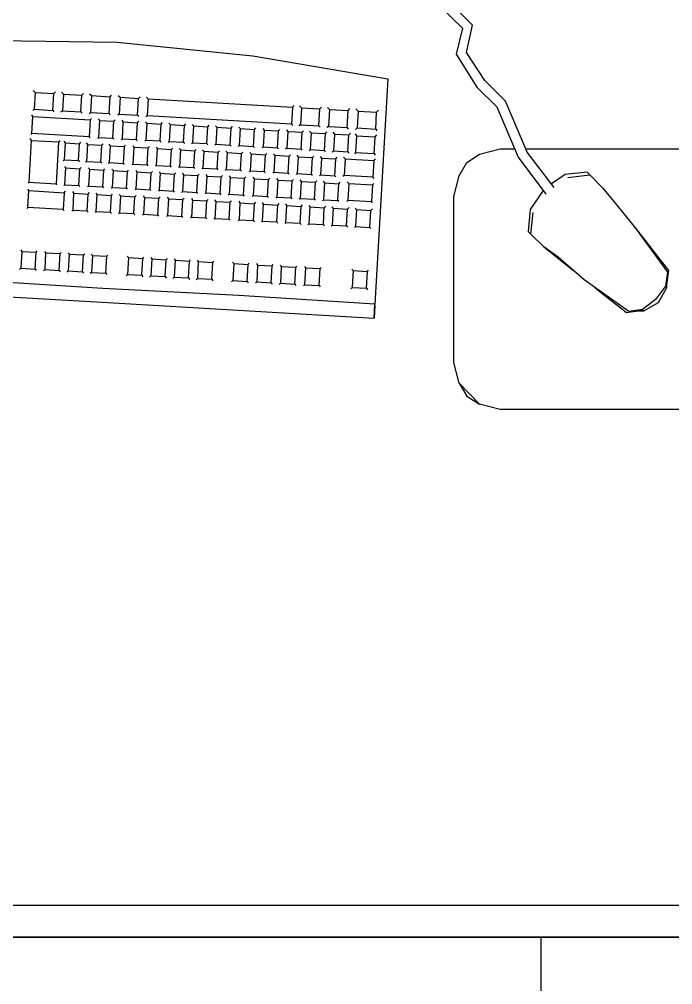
# Model space of a CAD drawing. Header units: millimetres. Extents: x -10163 to 1081624, y -5450 to 417560.
# Drawn here: x 318762 to 319169, y 56147 to 56749 of the extents above; entities that cross this region are included whole.
import ezdxf

# ---------------------------------------------------------------- set-up
doc = ezdxf.new("R2010")
doc.units = ezdxf.units.MM
for name, color, linetype in [('заливка стен', 41, 'Continuous'), ('Мебель', 130, 'Continuous'), ('Стены', 40, 'Continuous')]:
    doc.layers.add(name, color=color, linetype=linetype)
doc.layers.add('Окна', color=130, linetype='Continuous', lineweight=5, transparency=0.5)

# ---------------------------------------------------------------- blocks, each defined once
blk = doc.blocks.new('ms_34')
for p, q in [((1625.59047, 0), (-0.072024, 0)), ((1625.518368, -0.036336), (0, -0.036336)), ((24.951912, -19.634346), (1600.566246, -19.634346)), ((302.078964, -329.07486), (435.579228, -329.07486)), ((435.579228, -329.07486), (448.366998, -332.330418)), ((448.366998, -332.330418), (461.036754, -345.553212)), ((456.254628, -337.340646), (448.366998, -332.330418)), ((461.036754, -345.553212), (456.254628, -337.340646)), ((461.036754, -345.553212), (464.506674, -358.415226)), ((464.506674, -358.415226), (464.506674, -461.908722)), ((346.03422, -390.60831), (336.776664, -395.78562)), ((349.063824, -390.676122), (346.03422, -390.60831)), ((349.011324, -390.684414), (346.086072, -390.659814)), ((346.17162, -390.744786), (348.968268, -390.69672)), ((346.29879, -390.870666), (348.929286, -390.69672)), ((356.749536, -389.519124), (346.49298, -391.0635)), ((346.85712, -391.425138), (355.371738, -390.084462)), ((355.371738, -390.084462), (383.130168, -409.884456)), ((376.326012, -405.031014), (356.749536, -389.519124)), ((514.209366, -386.117082), (513.714552, -394.650078)), ((513.755322, -393.947412), (514.209366, -386.117082)), ((683.880756, -395.937252), (514.209366, -386.117082)), ((336.776664, -395.78562), (331.669092, -405.080226)), ((338.738682, -397.731972), (346.85712, -391.425138)), ((505.556562, -535.352328), (513.714552, -394.650078)), ((513.714552, -394.650078), (598.521426, -400.058274)), ((824.940204, -404.122926), (683.880756, -395.937252)), ((332.49171, -405.897048), (338.738682, -397.731972)), ((598.521426, -400.058274), (683.381508, -404.548362)), ((330.660654, -415.801908), (331.933308, -405.34287)), ((331.217052, -414.743046), (332.49171, -405.897048)), ((331.669092, -405.080226), (331.711866, -407.167344)), ((331.711866, -407.167344), (331.720662, -405.132012)), ((331.717728, -407.113554), (331.80621, -405.216984)), ((518.95344, -404.657364), (518.31708, -403.750134)), ((518.95344, -404.657364), (518.343186, -415.182498)), ((527.919744, -405.176928), (518.95344, -404.657364)), ((527.30949, -415.702344), (527.919744, -405.176928)), ((527.919744, -405.176928), (528.706956, -404.397012)), ((548.531556, -406.37169), (547.89462, -405.464172)), ((548.531556, -406.37169), (547.921302, -416.896824)), ((557.497572, -406.891536), (548.531556, -406.37169)), ((556.887318, -417.41667), (557.497572, -406.891536)), ((557.497572, -406.891536), (558.285354, -406.11048)), ((563.70063, -407.25117), (563.063694, -406.343082)), ((563.70063, -407.25117), (563.09037, -417.775728)), ((572.666646, -407.770446), (563.70063, -407.25117)), ((572.056392, -418.295574), (572.666646, -407.770446)), ((572.666646, -407.770446), (573.454428, -406.98996)), ((578.45478, -408.106044), (577.818204, -407.197956)), ((578.45478, -408.106044), (577.844526, -418.631172)), ((587.421084, -408.62589), (578.45478, -408.106044)), ((586.81083, -419.155026), (587.421084, -408.62589)), ((587.421084, -408.62589), (588.208866, -407.844834)), ((593.382168, -408.970932), (592.745304, -408.063414)), ((593.382168, -408.970932), (592.771914, -419.49606)), ((602.348184, -409.490778), (593.382168, -408.970932)), ((602.348184, -409.490778), (603.135966, -408.710292)), ((615.461682, -410.250666), (614.825394, -409.343724)), ((683.381508, -404.548362), (768.192528, -409.887888)), ((351.10488, -442.147926), (331.217052, -414.743046)), ((383.130168, -409.884456), (399.280074, -423.97671)), ((518.343186, -415.182498), (517.61484, -415.959552)), ((527.30949, -415.702344), (518.343186, -415.182498)), ((601.73793, -420.015912), (602.348184, -409.490778)), ((615.461682, -410.250666), (614.851428, -420.7758)), ((624.427986, -410.77023), (615.461682, -410.250666)), ((623.817732, -421.295646), (624.427986, -410.77023)), ((624.427986, -410.77023), (625.215486, -409.990026)), ((629.939604, -411.090378), (629.30331, -410.182572)), ((629.939604, -411.090378), (629.32935, -421.614936)), ((638.906052, -411.609366), (629.939604, -411.090378)), ((638.295792, -422.1345), (638.906052, -411.609366)), ((638.906052, -411.609366), (639.69312, -410.82888)), ((644.452428, -411.93123), (643.815852, -411.02343)), ((644.452428, -411.93123), (643.842174, -422.456364)), ((653.418444, -412.450794), (644.452428, -411.93123)), ((652.80819, -422.975922), (653.418444, -412.450794)), ((653.418444, -412.450794), (654.205656, -411.670308)), ((659.06868, -412.778382), (658.432104, -411.870864)), ((659.06868, -412.778382), (658.458426, -423.30351)), ((668.034696, -413.298228), (659.06868, -412.778382)), ((667.424442, -423.822786), (668.034696, -413.298228)), ((668.034696, -413.298228), (668.821908, -412.517742)), ((681.563046, -414.082146), (680.926182, -413.174346)), ((681.563046, -414.082146), (680.952786, -424.60728)), ((690.529062, -414.60171), (681.563046, -414.082146)), ((689.918802, -425.126556), (690.529062, -414.60171)), ((690.529062, -414.60171), (691.316556, -413.820648)), ((696.041106, -414.921288), (695.404098, -414.013482)), ((696.041106, -414.921288), (695.430852, -425.446416)), ((705.007122, -415.440846), (696.041106, -414.921288)), ((704.396868, -425.96598), (705.007122, -415.440846)), ((705.007122, -415.440846), (705.794622, -414.65979)), ((710.691834, -415.77015), (710.05497, -414.862638)), ((351.10488, -442.147926), (330.660654, -415.801908)), ((408.387066, -430.43547), (389.838624, -415.737822)), ((527.995632, -416.561226), (527.30949, -415.702344)), ((547.921302, -416.896824), (547.192386, -417.674448)), ((556.887318, -417.41667), (547.921302, -416.896824)), ((557.574036, -418.276122), (556.887318, -417.41667)), ((563.09037, -417.775728), (562.361454, -418.553352)), ((572.056392, -418.295574), (563.09037, -417.775728)), ((572.743104, -419.155026), (572.056392, -418.295574)), ((577.844526, -418.631172), (577.115682, -419.408802)), ((586.81083, -419.155026), (577.844526, -418.631172)), ((587.497614, -420.015912), (586.81083, -419.155026)), ((592.771914, -419.49606), (592.042926, -420.27369)), ((601.73793, -420.015912), (592.771914, -419.49606)), ((602.424576, -420.875358), (601.73793, -420.015912)), ((614.851428, -420.7758), (614.122866, -421.553424)), ((623.817732, -421.295646), (614.851428, -420.7758)), ((624.504234, -422.154522), (623.817732, -421.295646)), ((710.691834, -415.77015), (710.08158, -426.295284)), ((719.65785, -416.290002), (710.691834, -415.77015)), ((719.047596, -426.81513), (719.65785, -416.290002)), ((719.65785, -416.290002), (720.44535, -415.50894)), ((725.584314, -416.633322), (724.94745, -415.725522)), ((725.584314, -416.633322), (724.97406, -427.158456)), ((734.550618, -417.152886), (725.584314, -416.633322)), ((733.940364, -427.678302), (734.550618, -417.152886)), ((734.550618, -417.152886), (735.3384, -416.371824)), ((399.280074, -423.97671), (408.387066, -430.43547)), ((629.32935, -421.614936), (628.600788, -422.39256)), ((638.295792, -422.1345), (629.32935, -421.614936)), ((638.982156, -422.993664), (638.295792, -422.1345)), ((643.842174, -422.456364), (643.113612, -423.2337)), ((652.80819, -422.975922), (643.842174, -422.456364)), ((653.494692, -423.835092), (652.80819, -422.975922)), ((658.458426, -423.30351), (657.729864, -424.080564)), ((667.424442, -423.822786), (658.458426, -423.30351)), ((668.1108, -424.681668), (667.424442, -423.822786)), ((680.952786, -424.60728), (680.223942, -425.384904)), ((689.918802, -425.126556), (680.952786, -424.60728)), ((690.605592, -425.986008), (689.918802, -425.126556)), ((695.430852, -425.446416), (694.701864, -426.223758)), ((704.396868, -425.96598), (695.430852, -425.446416)), ((705.083514, -426.825714), (704.396868, -425.96598)), ((710.08158, -426.295284), (709.35273, -427.072908)), ((719.047596, -426.81513), (710.08158, -426.295284)), ((719.734242, -427.678302), (719.047596, -426.81513)), ((724.97406, -427.158456), (724.245072, -427.93608)), ((733.940364, -427.678302), (724.97406, -427.158456)), ((408.387066, -430.43547), (416.399718, -438.38625)), ((734.62701, -428.537754), (733.940364, -427.678302)), ((416.399718, -438.38625), (414.933156, -451.966386)), ((418.041516, -440.015034), (416.399718, -438.38625)), ((364.677858, -458.835984), (351.10488, -442.147926)), ((416.747478, -453.767112), (418.041516, -440.015034)), ((516.749742, -442.666344), (516.139482, -453.19176)), ((516.749742, -442.666344), (516.2379, -441.937068)), ((525.71604, -443.18619), (516.749742, -442.666344)), ((525.105786, -453.711324), (525.71604, -443.18619)), ((525.71604, -443.18619), (526.327728, -442.579656)), ((531.295896, -443.509488), (530.685642, -454.034328)), ((531.295896, -443.509488), (530.802582, -442.805958)), ((540.2622, -444.029334), (531.295896, -443.509488)), ((539.65194, -454.553892), (540.2622, -444.029334)), ((540.2622, -444.029334), (540.871884, -443.424798)), ((545.842122, -444.352914), (545.231868, -454.877472)), ((545.842122, -444.352914), (545.350242, -443.651394)), ((554.808426, -444.871902), (545.842122, -444.352914)), ((554.198172, -455.397036), (554.808426, -444.871902)), ((554.808426, -444.871902), (555.416322, -444.269658)), ((560.388282, -445.195488), (559.778022, -455.720616)), ((560.388282, -445.195488), (559.897902, -444.496254)), ((569.35458, -445.715046), (560.388282, -445.195488)), ((569.35458, -445.715046), (569.960478, -445.114518)), ((574.934508, -446.038632), (574.445844, -445.341972)), ((568.744326, -456.24018), (569.35458, -445.715046)), ((574.934508, -446.038632), (574.324248, -456.56376)), ((583.900812, -446.55819), (574.934508, -446.038632)), ((583.290552, -457.083324), (583.900812, -446.55819)), ((583.900812, -446.55819), (584.504916, -445.959378)), ((589.480734, -446.881776), (588.87048, -457.406904)), ((589.480734, -446.881776), (588.993504, -446.187402)), ((598.447038, -447.401334), (589.480734, -446.881776)), ((597.836778, -457.92675), (598.447038, -447.401334)), ((598.447038, -447.401334), (599.04642, -446.807388)), ((604.540158, -447.754674), (603.929904, -458.279232)), ((604.540158, -447.754674), (604.060224, -447.070314)), ((613.506462, -448.27452), (604.540158, -447.754674)), ((612.896202, -458.799078), (613.506462, -448.27452)), ((613.506462, -448.27452), (614.096832, -447.689154)), ((619.043544, -448.594956), (618.433284, -459.120084)), ((619.043544, -448.594956), (618.56718, -447.91575)), ((628.009842, -449.114802), (619.043544, -448.594956)), ((627.399588, -459.63993), (628.009842, -449.114802)), ((628.009842, -449.114802), (628.600218, -448.530006)), ((634.103394, -449.468136), (633.49314, -459.994416)), ((634.103394, -449.468136), (633.626748, -448.78893)), ((643.069698, -449.9877), (634.103394, -449.468136)), ((642.459438, -460.512258), (643.069698, -449.9877)), ((643.069698, -449.9877), (643.659642, -449.402904)), ((649.120044, -450.338178), (648.50979, -460.866738)), ((649.120044, -450.338178), (648.643686, -449.658966)), ((658.086348, -450.857736), (649.120044, -450.338178)), ((657.476094, -461.383152), (658.086348, -450.857736)), ((658.086348, -450.857736), (658.676436, -450.273228)), ((664.008378, -451.201344), (663.398124, -461.726478)), ((664.008378, -451.201344), (663.532308, -450.522138)), ((672.974682, -451.720908), (664.008378, -451.201344)), ((672.974682, -451.720908), (673.564482, -451.136112)), ((678.682998, -452.051358), (678.206922, -451.37301)), ((408.686184, -465.709596), (416.747478, -453.767112)), ((516.139482, -453.19176), (515.244198, -454.146198)), ((525.105786, -453.711324), (516.139482, -453.19176)), ((525.921966, -454.732704), (525.105786, -453.711324)), ((530.685642, -454.034328), (529.829622, -454.947)), ((539.65194, -454.553892), (530.685642, -454.034328)), ((540.449736, -455.552964), (539.65194, -454.553892)), ((545.231868, -454.877472), (544.385508, -455.780412)), ((554.198172, -455.397036), (545.231868, -454.877472)), ((554.99418, -456.393816), (554.198172, -455.397036)), ((559.778022, -455.720616), (558.93345, -456.62184)), ((568.744326, -456.24018), (559.778022, -455.720616)), ((569.538618, -457.234668), (568.744326, -456.24018)), ((574.324248, -456.56376), (573.481392, -457.467846)), ((583.290552, -457.083324), (574.324248, -456.56376)), ((584.083056, -458.075526), (583.290552, -457.083324)), ((588.87048, -457.406904), (588.029622, -458.303838)), ((597.836778, -457.92675), (588.87048, -457.406904)), ((672.364428, -462.246036), (672.974682, -451.720908)), ((678.682998, -452.051358), (678.072738, -462.576486)), ((687.649296, -452.571204), (678.682998, -452.051358)), ((687.039042, -463.096332), (687.649296, -452.571204)), ((687.649296, -452.571204), (688.246248, -451.979256)), ((693.229152, -452.894502), (692.618892, -463.419918)), ((693.229152, -452.894502), (692.743638, -452.202702)), ((702.195456, -453.414348), (693.229152, -452.894502)), ((701.585196, -463.939476), (702.195456, -453.414348)), ((702.195456, -453.414348), (702.797844, -452.817252)), ((707.49321, -464.281656), (708.103464, -453.757098)), ((708.103464, -453.757098), (707.617092, -453.06387)), ((708.103464, -453.757098), (730.346202, -455.046276)), ((729.735948, -465.570834), (730.346202, -455.046276)), ((730.346202, -455.046276), (730.851318, -454.443168)), ((371.690658, -467.405322), (364.677858, -458.835984)), ((424.418022, -486.385632), (406.969068, -463.453104)), ((464.506674, -461.908722), (461.042904, -474.880602)), ((515.215446, -469.130802), (515.8257, -458.605674)), ((515.8257, -458.605674), (515.317728, -457.881546)), ((515.8257, -458.605674), (530.635572, -459.46398)), ((530.0256, -469.989396), (530.635572, -459.46398)), ((530.635572, -459.46398), (531.28917, -458.887482)), ((536.777976, -459.377862), (536.167716, -469.903278)), ((536.777976, -459.377862), (536.293104, -458.686638)), ((545.744274, -459.897714), (536.777976, -459.377862)), ((545.13402, -470.422272), (545.744274, -459.897714)), ((545.744274, -459.897714), (546.343662, -459.303474)), ((551.390076, -460.226442), (550.779822, -470.751)), ((551.390076, -460.226442), (550.93746, -459.579564)), ((560.356092, -460.746288), (551.390076, -460.226442)), ((559.745838, -471.270852), (560.356092, -460.746288)), ((560.356092, -460.746288), (560.915352, -460.190106)), ((565.954686, -461.069016), (565.344432, -471.594144)), ((565.954686, -461.069016), (565.503576, -460.42557)), ((574.92099, -461.588862), (565.954686, -461.069016)), ((574.31073, -472.11342), (574.92099, -461.588862)), ((574.92099, -461.588862), (575.478528, -461.036112)), ((580.688952, -461.922744), (580.07877, -472.447872)), ((580.688952, -461.922744), (580.239558, -461.28216)), ((589.654968, -462.442302), (580.688952, -461.922744)), ((589.045002, -472.967724), (589.654968, -462.442302)), ((589.654968, -462.442302), (590.210436, -461.892132)), ((595.59231, -462.786486), (594.98205, -473.313336)), ((595.59231, -462.786486), (595.144704, -462.148194)), ((604.558614, -463.30605), (595.59231, -462.786486)), ((598.624848, -458.912658), (597.836778, -457.92675)), ((603.929904, -458.279232), (603.097632, -459.167004)), ((612.896202, -458.799078), (603.929904, -458.279232)), ((603.948354, -473.831178), (604.558614, -463.30605)), ((604.558614, -463.30605), (605.10378, -462.765888)), ((610.157202, -463.630776), (609.546948, -474.15762)), ((610.157202, -463.630776), (609.720756, -463.008504)), ((619.123506, -464.150334), (610.157202, -463.630776)), ((613.670826, -459.768678), (612.896202, -458.799078)), ((618.433284, -459.120084), (617.613888, -459.994416)), ((627.399588, -459.63993), (618.433284, -459.120084)), ((619.123506, -464.150334), (619.655226, -463.623048)), ((628.171638, -460.606098), (627.399588, -459.63993)), ((633.49314, -459.994416), (632.6736, -460.866738)), ((642.459438, -460.512258), (633.49314, -459.994416)), ((643.231056, -461.478714), (642.459438, -460.512258)), ((648.50979, -460.866738), (647.690394, -461.737638)), ((657.476094, -461.383152), (648.50979, -460.866738)), ((658.247712, -462.34932), (657.476094, -461.383152)), ((663.398124, -461.726478), (662.57901, -462.599946)), ((672.364428, -462.246036), (663.398124, -461.726478)), ((673.136184, -463.211634), (672.364428, -462.246036)), ((678.072738, -462.576486), (677.253774, -463.450242)), ((687.039042, -463.096332), (678.072738, -462.576486)), ((687.817386, -464.070798), (687.039042, -463.096332)), ((692.618892, -463.419918), (691.788912, -464.305116)), ((701.585196, -463.939476), (692.618892, -463.419918)), ((379.703382, -475.355244), (371.690658, -467.405322)), ((401.963424, -467.623332), (418.784808, -489.651492)), ((515.215446, -469.130802), (514.324806, -470.080662)), ((530.0256, -469.989396), (515.215446, -469.130802)), ((618.513252, -474.67575), (619.123506, -464.150334)), ((624.721956, -464.47506), (624.111984, -475.000194)), ((624.721956, -464.47506), (624.292662, -463.862802)), ((633.68826, -464.994912), (624.721956, -464.47506)), ((633.078006, -475.51947), (633.68826, -464.994912)), ((633.68826, -464.994912), (634.21998, -464.467908)), ((639.24465, -465.316488), (638.634396, -475.841622)), ((639.24465, -465.316488), (638.8155, -464.7048)), ((648.210666, -465.836052), (639.24465, -465.316488)), ((647.600412, -476.361468), (648.210666, -465.836052)), ((648.210666, -465.836052), (648.742104, -465.309336)), ((653.80926, -466.160778), (653.199006, -476.685906)), ((653.80926, -466.160778), (653.380392, -465.54909)), ((662.775564, -466.680624), (653.80926, -466.160778)), ((662.16531, -477.205758), (662.775564, -466.680624)), ((662.775564, -466.680624), (663.307002, -466.153626)), ((668.670414, -467.022228), (668.06016, -477.547362)), ((668.670414, -467.022228), (668.241546, -466.410546)), ((677.636718, -467.541792), (668.670414, -467.022228)), ((677.026464, -478.066926), (677.636718, -467.541792)), ((677.636718, -467.541792), (678.167868, -467.015076)), ((683.404686, -467.875962), (682.794426, -478.40109)), ((683.404686, -467.875962), (682.973526, -467.261124)), ((692.37099, -468.39552), (683.404686, -467.875962)), ((691.76073, -478.920654), (692.37099, -468.39552)), ((692.37099, -468.39552), (692.914722, -467.856504)), ((698.26584, -468.73713), (697.65558, -479.262258)), ((698.26584, -468.73713), (697.823238, -468.105984)), ((707.232144, -469.256976), (698.26584, -468.73713)), ((702.376128, -464.92968), (701.585196, -463.939476)), ((706.621884, -479.782104), (707.232144, -469.256976)), ((707.49321, -464.281656), (706.653498, -465.177726)), ((707.232144, -469.256976), (707.787036, -468.7068)), ((729.735948, -465.570834), (707.49321, -464.281656)), ((711.00912, -496.057038), (712.545204, -469.568538)), ((712.545204, -469.568538), (712.21032, -469.087602)), ((712.545204, -469.568538), (729.522372, -470.549016)), ((730.38168, -466.55331), (729.735948, -465.570834)), ((393.274854, -473.785686), (379.703382, -475.355244)), ((379.703382, -475.355244), (381.34482, -476.98431)), ((381.34482, -476.98431), (395.089458, -475.58613)), ((395.089458, -475.58613), (403.591134, -469.755078)), ((461.042904, -474.880602), (456.286242, -483.195306)), ((514.326594, -484.456734), (514.936854, -473.932176)), ((514.936854, -473.932176), (514.394544, -473.163414)), ((514.936854, -473.932176), (532.93476, -474.975018)), ((530.927394, -470.993046), (530.0256, -469.989396)), ((532.324506, -485.499576), (532.93476, -474.975018)), ((532.93476, -474.975018), (533.6262, -474.369912)), ((536.167716, -469.903278), (535.308408, -470.819664)), ((545.13402, -470.422272), (536.167716, -469.903278)), ((538.633344, -474.863148), (538.02309, -485.388282)), ((538.633344, -474.863148), (538.112424, -474.120714)), ((547.599366, -475.383), (538.633344, -474.863148)), ((545.92209, -471.409038), (545.13402, -470.422272)), ((546.989106, -485.908704), (547.599366, -475.383)), ((547.599366, -475.383), (548.222778, -474.76473)), ((550.779822, -470.751), (549.98088, -471.601872)), ((559.745838, -471.270852), (550.779822, -470.751)), ((553.245162, -475.709724), (552.634908, -486.235146)), ((553.245162, -475.709724), (552.772878, -475.0371)), ((562.211466, -476.229576), (553.245162, -475.709724)), ((560.496996, -472.210122), (559.745838, -471.270852)), ((562.211466, -476.229576), (562.795044, -475.651362)), ((565.344432, -471.594144), (564.54756, -472.447872)), ((574.31073, -472.11342), (565.344432, -471.594144)), ((575.060178, -473.05155), (574.31073, -472.11342)), ((580.07877, -472.447872), (579.28362, -473.295882)), ((589.045002, -472.967724), (580.07877, -472.447872)), ((589.79244, -473.903274), (589.045002, -472.967724)), ((594.98205, -473.313336), (594.189264, -474.15762)), ((603.948354, -473.831178), (594.98205, -473.313336)), ((604.686072, -474.754716), (603.948354, -473.831178)), ((609.546948, -474.15762), (608.767746, -474.987318)), ((618.513252, -474.67575), (609.546948, -474.15762)), ((619.238088, -475.583268), (618.513252, -474.67575)), ((624.111984, -475.000194), (623.34609, -475.817016)), ((633.078006, -475.51947), (624.111984, -475.000194)), ((633.79569, -476.418114), (633.078006, -475.51947)), ((727.994586, -496.899606), (729.522372, -470.549016)), ((729.522372, -470.549016), (729.896736, -470.13531)), ((561.601212, -486.754704), (562.211466, -476.229576)), ((567.809772, -476.554014), (567.199518, -487.07943)), ((567.809772, -476.554014), (567.339276, -475.883388)), ((576.776076, -477.07386), (567.809772, -476.554014)), ((576.165822, -487.598994), (576.776076, -477.07386)), ((576.776076, -477.07386), (577.35765, -476.497368)), ((582.544044, -477.407742), (581.933784, -487.933164)), ((582.544044, -477.407742), (582.075048, -476.739408)), ((591.510342, -477.927594), (582.544044, -477.407742)), ((590.900088, -488.452722), (591.510342, -477.927594)), ((591.510342, -477.927594), (592.089846, -477.353382)), ((597.447684, -478.27206), (596.837424, -488.796618)), ((597.447684, -478.27206), (596.982192, -477.608304)), ((606.4137, -478.791336), (597.447684, -478.27206)), ((605.80344, -489.316464), (606.4137, -478.791336)), ((606.4137, -478.791336), (606.98061, -478.22943)), ((612.012294, -479.115774), (611.402034, -489.64119)), ((612.012294, -479.115774), (611.558244, -478.468326)), ((620.978592, -479.63562), (612.012294, -479.115774)), ((620.368338, -490.160754), (620.978592, -479.63562)), ((620.978592, -479.63562), (621.531774, -479.087166)), ((626.57733, -479.960346), (625.967076, -490.48548)), ((626.57733, -479.960346), (626.134302, -479.328636)), ((635.543634, -480.47991), (626.57733, -479.960346)), ((634.933374, -491.004468), (635.543634, -480.47991)), ((635.543634, -480.47991), (636.089088, -479.939178)), ((638.634396, -475.841622), (637.87236, -476.654436)), ((647.600412, -476.361468), (638.634396, -475.841622)), ((641.099742, -480.801492), (640.489482, -491.326908)), ((641.099742, -480.801492), (640.659426, -480.174066)), ((650.06604, -481.321338), (641.099742, -480.801492)), ((648.318246, -477.259542), (647.600412, -476.361468)), ((649.455786, -491.846466), (650.06604, -481.321338)), ((650.06604, -481.321338), (650.611212, -480.781176)), ((653.199006, -476.685906), (652.43697, -477.498726)), ((662.16531, -477.205758), (653.199006, -476.685906)), ((655.664346, -481.646064), (655.054092, -492.171192)), ((655.664346, -481.646064), (655.224324, -481.018356)), ((664.63065, -482.165622), (655.664346, -481.646064)), ((662.88285, -478.103832), (662.16531, -477.205758)), ((664.63065, -482.165622), (665.17596, -481.625466)), ((668.06016, -477.547362), (667.298412, -478.359318)), ((677.026464, -478.066926), (668.06016, -477.547362)), ((677.74401, -478.964712), (677.026464, -478.066926)), ((682.794426, -478.40109), (682.030104, -479.216766)), ((691.76073, -478.920654), (682.794426, -478.40109)), ((692.490006, -479.833608), (691.76073, -478.920654)), ((697.65558, -479.262258), (696.87753, -480.092526)), ((706.621884, -479.782104), (697.65558, -479.262258)), ((707.364324, -480.711366), (706.621884, -479.782104)), ((437.657262, -517.794804), (424.418022, -486.385632)), ((456.286242, -483.195306), (448.408626, -488.291646)), ((514.326594, -484.456734), (513.394044, -485.45151)), ((514.083984, -488.644986), (513.428376, -487.709718)), ((532.324506, -485.499576), (514.326594, -484.456734)), ((533.261778, -486.543276), (532.324506, -485.499576)), ((538.02309, -485.388282), (537.116934, -486.35445)), ((546.989106, -485.908704), (538.02309, -485.388282)), ((547.815588, -486.942102), (546.989106, -485.908704)), ((552.634908, -486.235146), (551.80578, -487.119774)), ((561.601212, -486.754704), (552.634908, -486.235146)), ((562.374618, -487.723164), (561.601212, -486.754704)), ((567.199518, -487.07943), (566.378904, -487.954044)), ((576.165822, -487.598994), (567.199518, -487.07943)), ((576.937506, -488.564586), (576.165822, -487.598994)), ((664.020396, -492.690756), (664.63065, -482.165622)), ((670.525788, -482.507232), (669.915534, -493.03236)), ((670.525788, -482.507232), (670.085766, -481.879806)), ((679.491804, -483.027078), (670.525788, -482.507232)), ((678.88155, -493.552212), (679.491804, -483.027078)), ((679.491804, -483.027078), (680.037978, -482.485488)), ((684.586002, -483.322338), (683.975742, -493.846896)), ((684.586002, -483.322338), (684.142116, -482.688906)), ((693.552306, -483.842184), (684.586002, -483.322338)), ((692.942046, -494.366742), (693.552306, -483.842184)), ((693.552306, -483.842184), (694.111776, -483.287148)), ((698.4777, -484.312536), (697.86744, -494.83767)), ((698.4777, -484.312536), (698.001054, -483.63276)), ((707.443998, -484.832382), (698.4777, -484.312536)), ((706.833744, -495.357516), (707.443998, -484.832382)), ((707.443998, -484.832382), (708.044244, -484.237578)), ((419.614794, -491.609292), (302.03061, -491.609292)), ((418.784808, -489.651492), (432.262518, -521.441748)), ((435.582162, -491.609292), (426.619938, -491.609292)), ((448.408626, -488.291646), (435.582162, -491.609292)), ((514.083984, -488.644986), (513.473724, -499.170114)), ((525.781992, -489.323046), (514.083984, -488.644986)), ((525.171732, -499.84818), (525.781992, -489.323046)), ((525.781992, -489.323046), (526.495602, -488.549424)), ((530.558538, -489.7728), (529.947066, -488.901048)), ((530.558538, -489.7728), (529.948284, -500.298216)), ((539.524842, -490.292646), (530.558538, -489.7728)), ((538.914588, -500.817204), (539.524842, -490.292646)), ((539.524842, -490.292646), (540.254328, -489.569664)), ((545.170356, -490.619664), (544.560096, -501.144792)), ((545.170356, -490.619664), (544.621896, -489.837456)), ((554.13666, -491.139222), (545.170356, -490.619664)), ((553.5264, -501.664638), (554.13666, -491.139222)), ((554.13666, -491.139222), (554.78847, -490.495494)), ((559.735248, -491.463948), (559.124994, -501.988506)), ((559.735248, -491.463948), (559.213188, -490.719798)), ((568.70127, -491.983512), (559.735248, -491.463948)), ((568.091298, -502.508358), (568.70127, -491.983512)), ((568.70127, -491.983512), (569.346426, -491.343786)), ((574.469232, -492.317676), (573.858978, -502.84281)), ((574.469232, -492.317676), (573.948954, -491.575818)), ((583.435536, -492.83724), (574.469232, -492.317676)), ((581.933784, -487.933164), (581.114958, -488.806632)), ((590.900088, -488.452722), (581.933784, -487.933164)), ((582.825354, -503.362656), (583.435536, -492.83724)), ((583.435536, -492.83724), (584.078622, -492.199806)), ((589.372872, -493.181424), (588.762618, -503.706552)), ((589.372872, -493.181424), (588.854028, -492.441846)), ((598.339176, -493.700982), (589.372872, -493.181424)), ((591.66999, -489.416604), (590.900088, -488.452722)), ((596.837424, -488.796618), (596.02275, -489.665796)), ((605.80344, -489.316464), (596.837424, -488.796618)), ((597.728922, -504.226116), (598.339176, -493.700982)), ((598.339176, -493.700982), (598.97547, -493.0707)), ((603.93777, -494.025708), (603.427506, -493.297866)), ((606.56133, -490.265754), (605.80344, -489.316464)), ((611.402034, -489.64119), (610.601376, -490.495494)), ((620.368338, -490.160754), (611.402034, -489.64119)), ((621.113346, -491.093736), (620.368338, -490.160754)), ((625.967076, -490.48548), (625.179864, -491.326908)), ((634.933374, -491.004468), (625.967076, -490.48548)), ((635.665512, -491.92143), (634.933374, -491.004468)), ((640.489482, -491.326908), (639.714, -492.154026)), ((649.455786, -491.846466), (640.489482, -491.326908)), ((650.186208, -492.761136), (649.455786, -491.846466)), ((655.054092, -492.171192), (654.278898, -492.998028)), ((664.020396, -492.690756), (655.054092, -492.171192)), ((664.750812, -493.604856), (664.020396, -492.690756)), ((669.915534, -493.03236), (669.14034, -493.859196)), ((678.88155, -493.552212), (669.915534, -493.03236)), ((679.613112, -494.467452), (678.88155, -493.552212)), ((513.473724, -499.170114), (512.402628, -500.312238)), ((525.171732, -499.84818), (513.473724, -499.170114)), ((603.93777, -494.025708), (603.327516, -504.550842)), ((612.903786, -494.545272), (603.93777, -494.025708)), ((612.293532, -505.074696), (612.903786, -494.545272)), ((612.903786, -494.545272), (613.526346, -493.928436)), ((618.502524, -494.869998), (617.892264, -505.394556)), ((618.502524, -494.869998), (618.003558, -494.158176)), ((627.468822, -495.389844), (618.502524, -494.869998)), ((626.858568, -505.914402), (627.468822, -495.389844)), ((627.468822, -495.389844), (628.077222, -494.786172)), ((633.02493, -495.711996), (632.414676, -506.236554)), ((633.02493, -495.711996), (632.537124, -495.015912)), ((641.991234, -496.230984), (633.02493, -495.711996)), ((641.38098, -506.756406), (641.991234, -496.230984)), ((641.991234, -496.230984), (642.588618, -495.639324)), ((647.589828, -496.55571), (646.979568, -507.080844)), ((647.589828, -496.55571), (647.107602, -495.868494)), ((656.556132, -497.075562), (647.589828, -496.55571)), ((655.945872, -507.60012), (656.556132, -497.075562)), ((656.556132, -497.075562), (657.153228, -496.483614)), ((662.450982, -497.417166), (661.840728, -507.9423)), ((662.450982, -497.417166), (661.968756, -496.729662)), ((671.417286, -497.93673), (662.450982, -497.417166)), ((670.807026, -508.461288), (671.417286, -497.93673)), ((671.417286, -497.93673), (672.014382, -497.34507)), ((677.185248, -498.270894), (676.574994, -508.796028)), ((677.185248, -498.270894), (676.70331, -497.583966)), ((686.151264, -498.790458), (677.185248, -498.270894)), ((683.975742, -493.846896), (683.196114, -494.67888)), ((692.942046, -494.366742), (683.975742, -493.846896)), ((685.54101, -509.315586), (686.151264, -498.790458)), ((686.151264, -498.790458), (686.756514, -498.1905)), ((691.31985, -509.650326), (691.930104, -499.125768)), ((691.930104, -499.125768), (691.437864, -498.423672)), ((691.930104, -499.125768), (727.799466, -501.204588)), ((693.685914, -495.29772), (692.942046, -494.366742)), ((697.86744, -494.83767), (697.047618, -495.711996)), ((706.833744, -495.357516), (697.86744, -494.83767)), ((707.615088, -496.335984), (706.833744, -495.357516)), ((711.00912, -496.057038), (710.006616, -496.937658)), ((727.994586, -496.899606), (711.00912, -496.057038)), ((728.859756, -498.002532), (727.994586, -496.899606)), ((513.195132, -503.971482), (512.452482, -502.91262)), ((513.195132, -503.971482), (512.584878, -514.49604)), ((524.769186, -504.644682), (513.195132, -503.971482)), ((524.158932, -515.166954), (524.769186, -504.644682)), ((524.769186, -504.644682), (525.868104, -503.782656)), ((526.055862, -501.068118), (525.171732, -499.84818)), ((529.948284, -500.298216), (528.931044, -501.382542)), ((538.914588, -500.817204), (529.948284, -500.298216)), ((530.965446, -505.000878), (530.262066, -503.997804)), ((530.965446, -505.000878), (530.355192, -515.526012)), ((542.5395, -505.671792), (530.965446, -505.000878)), ((539.845062, -501.982212), (538.914588, -500.817204)), ((541.929246, -516.19692), (542.5395, -505.671792)), ((542.5395, -505.671792), (543.57834, -504.85554)), ((544.560096, -501.144792), (543.62025, -502.147866)), ((553.5264, -501.664638), (544.560096, -501.144792)), ((548.585772, -506.022264), (547.921014, -505.074696)), ((554.384778, -502.739238), (553.5264, -501.664638)), ((559.124994, -501.988506), (558.22413, -502.949526)), ((568.091298, -502.508358), (559.124994, -501.988506)), ((568.921638, -503.547768), (568.091298, -502.508358)), ((573.858978, -502.84281), (572.97807, -503.782656)), ((582.825354, -503.362656), (573.858978, -502.84281)), ((583.654116, -504.40035), (582.825354, -503.362656)), ((588.762618, -503.706552), (587.883426, -504.644682)), ((597.728922, -504.226116), (588.762618, -503.706552)), ((598.551036, -505.259232), (597.728922, -504.226116)), ((603.327516, -504.550842), (602.458332, -505.477812)), ((612.293532, -505.074696), (603.327516, -504.550842)), ((613.103058, -506.083776), (612.293532, -505.074696)), ((617.892264, -505.394556), (617.036676, -506.30751)), ((626.858568, -505.914402), (617.892264, -505.394556)), ((727.189206, -511.729146), (727.799466, -501.204588)), ((727.799466, -501.204588), (728.333472, -500.561142)), ((548.585772, -506.022264), (547.975518, -516.547398)), ((560.159754, -506.69289), (548.585772, -506.022264)), ((559.549572, -517.218306), (560.159754, -506.69289)), ((560.159754, -506.69289), (561.139152, -505.923558)), ((565.738824, -507.01647), (565.11183, -506.122398)), ((565.128564, -517.541604), (565.738824, -507.01647)), ((565.738824, -507.01647), (655.696248, -512.23011)), ((627.65508, -506.91147), (626.858568, -505.914402)), ((632.414676, -506.236554), (631.57296, -507.134916)), ((641.38098, -506.756406), (632.414676, -506.236554)), ((642.16461, -507.73716), (641.38098, -506.756406)), ((646.979568, -507.080844), (646.151448, -507.964044)), ((655.945872, -507.60012), (646.979568, -507.080844)), ((655.696248, -512.23011), (656.58231, -511.534026)), ((656.72436, -508.574586), (655.945872, -507.60012)), ((661.840728, -507.9423), (661.014606, -508.82349)), ((661.661196, -512.575722), (661.086132, -511.755468)), ((670.807026, -508.461288), (661.840728, -507.9423)), ((671.585226, -509.435754), (670.807026, -508.461288)), ((676.574994, -508.796028), (675.748872, -509.677224)), ((685.54101, -509.315586), (676.574994, -508.796028)), ((686.327076, -510.300066), (685.54101, -509.315586)), ((691.31985, -509.650326), (690.481422, -510.544398)), ((727.189206, -511.729146), (691.31985, -509.650326)), ((727.853394, -512.749962), (727.189206, -511.729146)), ((450.202488, -530.183892), (437.657262, -517.794804)), ((512.584878, -514.49604), (511.407708, -515.751744)), ((524.158932, -515.166954), (512.584878, -514.49604)), ((525.529716, -516.52794), (524.158932, -515.166954)), ((530.355192, -515.526012), (529.2258, -516.730788)), ((541.929246, -516.19692), (530.355192, -515.526012)), ((543.242886, -517.50126), (541.929246, -516.19692)), ((547.975518, -516.547398), (546.893262, -517.701534)), ((559.549572, -517.218306), (547.975518, -516.547398)), ((560.806344, -518.465712), (559.549572, -517.218306)), ((565.128564, -517.541604), (564.092586, -518.64624)), ((655.085994, -522.755244), (565.128564, -517.541604)), ((655.085994, -522.755244), (655.696248, -512.23011)), ((661.661196, -512.575722), (661.050942, -523.101144)), ((673.235178, -513.246636), (661.661196, -512.575722)), ((672.624924, -523.771476), (673.235178, -513.246636)), ((673.235178, -513.246636), (674.121096, -512.550546)), ((679.504968, -513.609984), (678.894708, -524.135118)), ((679.504968, -513.609984), (678.928758, -512.788014)), ((691.079094, -514.280892), (679.504968, -513.609984)), ((690.468834, -524.80545), (691.079094, -514.280892)), ((691.079094, -514.280892), (691.982316, -513.571362)), ((697.043898, -514.626504), (696.433638, -525.15135)), ((697.043898, -514.626504), (696.45381, -513.785934)), ((708.61788, -515.297418), (697.043898, -514.626504)), ((708.00762, -525.822258), (708.61788, -515.297418)), ((708.61788, -515.297418), (709.541988, -514.571574)), ((714.582684, -515.643312), (713.972424, -526.171878)), ((714.582684, -515.643312), (713.979576, -514.783002)), ((726.156522, -516.31365), (714.582684, -515.643312)), ((725.546262, -526.838784), (726.156522, -516.31365)), ((726.156522, -516.31365), (727.101228, -515.571216)), ((432.262518, -521.441748), (445.138476, -534.276582)), ((656.218956, -523.879626), (655.085994, -522.755244)), ((661.050942, -523.101144), (660.111666, -524.103072)), ((672.624924, -523.771476), (661.050942, -523.101144)), ((673.754886, -524.893284), (672.624924, -523.771476)), ((678.894708, -524.135118), (677.954004, -525.138474)), ((690.468834, -524.80545), (678.894708, -524.135118)), ((691.615392, -525.944142), (690.468834, -524.80545)), ((696.433638, -525.15135), (695.476482, -526.171878)), ((708.00762, -525.822258), (696.433638, -525.15135)), ((709.174206, -526.980402), (708.00762, -525.822258)), ((713.972424, -526.171878), (712.999248, -527.20614)), ((725.546262, -526.838784), (713.972424, -526.171878)), ((726.732444, -528.01638), (725.546262, -526.838784)), ((445.138476, -534.276582), (456.620262, -551.721096)), ((463.03947, -550.627902), (450.202488, -530.183892)), ((589.844802, -549.70551), (505.556562, -535.352328)), ((456.620262, -551.721096), (452.73342, -568.771938)), ((458.995056, -566.98437), (463.03947, -550.627902)), ((674.473002, -558.198738), (589.844802, -549.70551)), ((759.520338, -559.456158), (674.473002, -558.198738)), ((452.73342, -568.771938), (479.569962, -595.9857)), ((484.156968, -591.364578), (458.995056, -566.98437))]:
    blk.add_line(p, q)

msp = doc.modelspace()

# ---------------------------------------------------------------- hatches: boundary and pattern name
at = {"layer": 'заливка стен', "lineweight": 9}
h = msp.add_hatch(dxfattribs=at)
h.set_pattern_fill('ANSI31', color=256, scale=50)
h.paths.add_polyline_path([(314177.304, 79266.76), (313527.304, 79266.76), (313212.304, 79266.76), (313212.304, 79146.76), (313277.304, 79146.76), (313277.304, 78896.76), (314177.304, 78896.76)])
h.paths.add_polyline_path([(314967.304, 79146.76), (315032.304, 79146.76), (315032.304, 79266.76), (314177.304, 79266.76), (314177.304, 78896.76), (314967.304, 78896.76)])
h.paths.add_polyline_path([(314177.304, 78896.76), (313277.304, 78896.76), (313277.304, 78816.76), (313527.304, 78816.76), (314177.304, 78816.76)])
h.paths.add_polyline_path([(314967.304, 78896.76), (314177.304, 78896.76), (314177.304, 78816.76), (314967.304, 78816.76)])
h.paths.add_polyline_path([(317177.304, 79266.76), (316322.304, 79266.76), (316322.304, 79146.76), (316387.304, 79146.76), (316387.304, 78896.76), (317177.304, 78896.76)])
h.paths.add_polyline_path([(317667.304, 79146.76), (317732.304, 79146.76), (317732.304, 79266.76), (317177.304, 79266.76), (317177.304, 78896.76), (317667.304, 78896.76)])
h.paths.add_polyline_path([(317667.304, 78896.76), (317177.304, 78896.76), (317177.304, 78816.76), (317667.304, 78816.76)])
h.paths.add_polyline_path([(317177.304, 78896.76), (316387.304, 78896.76), (316387.304, 78816.76), (317097.304, 78816.76), (317177.304, 78816.76)])
h.paths.add_polyline_path([(319577.304, 79266.76), (319022.304, 79266.76), (319022.304, 79146.76), (319087.304, 79146.76), (319087.304, 78896.76), (319577.304, 78896.76)])
h.paths.add_polyline_path([(319867.304, 79266.76), (319577.304, 79266.76), (319577.304, 78896.76), (319867.304, 78896.76)])
h.paths.add_polyline_path([(319577.304, 78896.76), (319087.304, 78896.76), (319087.304, 78816.76), (319497.376, 78816.76), (319497.376, 78225.727), (319497.303, 77951.809), (319577.304, 77951.809)])
h.paths.add_polyline_path([(319867.304, 78896.76), (319577.304, 78896.76), (319577.304, 78810.197), (319867.304, 78810.197), (319867.304, 78251.809)])
h.paths.add_polyline_path([(311177.304, 79266.76), (310807.304, 79266.76), (310807.304, 78896.76), (311177.304, 78896.76)])
h.paths.add_polyline_path([(311177.304, 78896.76), (310807.304, 78896.76), (310807.304, 77096.76), (311177.304, 77096.76)])
h.paths.add_polyline_path([(311177.304, 77096.76), (310807.304, 77096.76), (310807.304, 74696.76), (311177.304, 74696.76)])
h.paths.add_polyline_path([(311177.304, 74696.76), (310807.304, 74696.76), (310807.304, 73241.76), (310927.304, 73241.76), (310927.304, 73306.76), (311177.304, 73306.76)])
h.paths.add_polyline_path([(311177.304, 71886.76), (310927.304, 71886.76), (310927.304, 71951.76), (310807.304, 71951.76), (310807.304, 70496.76), (311177.304, 70496.76)])
h.paths.add_polyline_path([(311177.304, 70496.76), (310807.304, 70496.76), (310807.304, 70126.76), (311177.304, 70126.76)])
h.paths.add_polyline_path([(314177.304, 70496.76), (311177.304, 70496.76), (311177.304, 70126.76), (313807.304, 70126.76), (314177.304, 70126.76)])
h.paths.add_polyline_path([(311257.304, 71886.76), (311177.304, 71886.76), (311177.304, 70496.76), (314177.304, 70496.76), (314177.304, 70576.76), (311257.304, 70576.76)])
h.paths.add_polyline_path([(314257.304, 70496.76), (314177.304, 70496.76), (314177.304, 70126.76), (314257.304, 70126.76)])
h.paths.add_polyline_path([(314257.304, 70576.76), (314177.304, 70576.76), (314177.304, 70496.76), (314257.304, 70496.76)])
h.paths.add_polyline_path([(311257.304, 74616.76), (311257.304, 74696.76), (311177.304, 74696.76), (311177.304, 73306.76), (311257.304, 73306.76)])
h.paths.add_polyline_path([(311257.304, 77096.76), (311177.304, 77096.76), (311177.304, 74696.76), (311257.304, 74696.76)])
h.paths.add_polyline_path([(335777.304, 79266.76), (335407.304, 79266.76), (335407.304, 78896.76), (335777.304, 78896.76)])
h.paths.add_polyline_path([(336567.304, 79146.76), (336632.304, 79146.76), (336632.304, 79266.76), (335777.304, 79266.76), (335777.304, 78896.76), (336567.304, 78896.76)])
h.paths.add_polyline_path([(338777.304, 79266.76), (337922.304, 79266.76), (337922.304, 79146.76), (337987.304, 79146.76), (337987.304, 78896.76), (338777.304, 78896.76)])
h.paths.add_polyline_path([(338777.304, 78896.76), (337987.304, 78896.76), (337987.304, 78816.76), (338697.304, 78816.76), (338777.304, 78816.76)])
h.paths.add_polyline_path([(339077.304, 79146.76), (339142.304, 79146.76), (339142.304, 79266.76), (338777.304, 79266.76), (338777.304, 78896.76), (339077.304, 78896.76)])
h.paths.add_polyline_path([(339077.304, 78896.76), (338777.304, 78896.76), (338777.304, 78816.76), (338857.304, 78816.76), (339077.304, 78816.76)])
h.paths.add_polyline_path([(341177.304, 79266.76), (340312.304, 79266.76), (340312.304, 79146.76), (340377.304, 79146.76), (340377.304, 78896.76), (341177.304, 78896.76)])
h.paths.add_polyline_path([(341547.304, 79266.76), (341177.304, 79266.76), (341177.304, 78896.76), (341547.304, 78896.76)])
h.paths.add_polyline_path([(341177.304, 78896.76), (340377.304, 78896.76), (340377.304, 78816.76), (340827.304, 78816.76), (341097.304, 78816.76), (341097.304, 77096.76), (341177.304, 77096.76)])
h.paths.add_polyline_path([(341547.304, 78896.76), (341177.304, 78896.76), (341177.304, 77096.76), (341547.304, 77096.76)])
h.paths.add_polyline_path([(341547.304, 77096.76), (341177.304, 77096.76), (341177.304, 74696.76), (341547.304, 74696.76)])
h.paths.add_polyline_path([(341177.304, 77096.76), (341097.304, 77096.76), (341097.304, 74696.76), (341177.304, 74696.76)])
h.paths.add_polyline_path([(341547.304, 74696.76), (341177.304, 74696.76), (341177.304, 73306.76), (341427.304, 73306.76), (341427.304, 73241.76), (341547.304, 73241.76)])
h.paths.add_polyline_path([(341177.304, 74696.76), (341097.304, 74696.76), (341097.304, 73306.76), (341177.304, 73306.76)])
h.paths.add_polyline_path([(341547.304, 71951.76), (341427.304, 71951.76), (341427.304, 71886.76), (341177.304, 71886.76), (341177.304, 70496.76), (341547.304, 70496.76)])
h.paths.add_polyline_path([(341177.304, 71886.76), (341097.304, 71886.76), (341097.304, 70576.76), (338777.304, 70576.76), (338777.304, 70496.76), (341177.304, 70496.76)])
h.paths.add_polyline_path([(341547.304, 70496.76), (341177.304, 70496.76), (341177.304, 70126.76), (341547.304, 70126.76)])
h.paths.add_polyline_path([(341177.304, 70496.76), (338777.304, 70496.76), (338777.304, 70126.76), (341177.304, 70126.76)])
h.paths.add_polyline_path([(338777.304, 70496.76), (337334.064, 70496.76), (337334.064, 70126.76), (338777.304, 70126.76)])
h.paths.add_polyline_path([(338777.304, 70576.76), (338757.304, 70576.76), (337334.064, 70576.76), (337334.064, 70496.76), (338777.304, 70496.76)])
h.paths.add_polyline_path([(338777.304, 64866.76), (337334.064, 64866.76), (337334.064, 64496.76), (338777.304, 64496.76)])
h.paths.add_polyline_path([(338777.304, 64496.76), (337334.064, 64496.76), (337334.064, 64416.76), (338777.304, 64416.76)])
h.paths.add_polyline_path([(341177.304, 64866.76), (338777.304, 64866.76), (338777.304, 64496.76), (341177.304, 64496.76)])
h.paths.add_polyline_path([(341177.304, 64496.76), (338777.304, 64496.76), (338777.304, 64416.76), (341097.304, 64416.76), (341097.304, 63106.76), (341177.304, 63106.76)])
h.paths.add_polyline_path([(341547.304, 64866.76), (341177.304, 64866.76), (341177.304, 64496.76), (341547.304, 64496.76)])
h.paths.add_polyline_path([(341547.304, 64496.76), (341177.304, 64496.76), (341177.304, 63106.76), (341427.304, 63106.76), (341427.304, 63041.76), (341547.304, 63041.76)])
h.paths.add_polyline_path([(341547.304, 61751.76), (341427.304, 61751.76), (341427.304, 61686.76), (341177.304, 61686.76), (341177.304, 60296.76), (341547.304, 60296.76)])
h.paths.add_polyline_path([(341177.304, 61686.76), (341097.304, 61686.76), (341097.304, 60296.76), (341177.304, 60296.76)])
h.paths.add_polyline_path([(341547.304, 56096.76), (341177.304, 56096.76), (341177.304, 55726.76), (341547.304, 55726.76)])
h.paths.add_polyline_path([(341177.304, 56096.76), (340377.304, 56096.76), (340377.304, 55846.76), (340312.304, 55846.76), (340312.304, 55726.76), (341127.304, 55726.76), (341177.304, 55726.76)])
h.paths.add_polyline_path([(341177.304, 60296.76), (341097.304, 60296.76), (341097.304, 56176.76), (340827.304, 56176.76), (340377.304, 56176.76), (340377.304, 56096.76), (341177.304, 56096.76)])
h.paths.add_polyline_path([(338777.304, 56096.76), (337987.304, 56096.76), (337987.304, 55846.76), (337922.304, 55846.76), (337922.304, 55726.76), (338727.304, 55726.76), (338777.304, 55726.76)])
h.paths.add_polyline_path([(339142.304, 55846.76), (339077.304, 55846.76), (339077.304, 56096.76), (338777.304, 56096.76), (338777.304, 55726.76), (339142.304, 55726.76)])
h.paths.add_polyline_path([(339077.304, 56176.76), (338827.304, 56176.76), (338777.304, 56176.76), (338777.304, 56096.76), (339077.304, 56096.76)])
h.paths.add_polyline_path([(338777.304, 56176.76), (338697.304, 56176.76), (337987.304, 56176.76), (337987.304, 56096.76), (338777.304, 56096.76)])
h.paths.add_polyline_path([(336567.304, 56096.76), (335777.304, 56096.76), (335777.304, 55726.76), (336632.304, 55726.76), (336632.304, 55846.76), (336567.304, 55846.76)])
h.paths.add_polyline_path([(335777.304, 56096.76), (335407.304, 56096.76), (335407.304, 55726.76), (335777.304, 55726.76)])
h.paths.add_polyline_path([(335777.304, 57374.295), (335407.304, 57374.295), (335407.304, 56741.712), (335407.304, 56096.76), (335777.304, 56096.76)])
h.paths.add_polyline_path([(335857.304, 57374.295), (335777.304, 57374.295), (335777.304, 56096.76), (336567.304, 56096.76), (336567.304, 56176.76), (335857.304, 56176.76)])
h.paths.add_polyline_path([(319947.298, 56741.711), (319939.804, 57374.295), (319497.376, 57374.295), (319497.376, 56096.76), (319947.298, 56096.76)])
h.paths.add_polyline_path([(319577.304, 56176.76), (319087.304, 56176.76), (319087.304, 55846.76), (319022.304, 55846.76), (319022.304, 55726.76), (319577.304, 55726.76)])
h.paths.add_polyline_path([(319947.293, 56096.76), (319577.304, 56096.76), (319577.304, 55726.76), (319947.293, 55726.76)])
h.paths.add_polyline_path([(317177.304, 56096.76), (316387.304, 56096.76), (316387.304, 55846.76), (316322.304, 55846.76), (316322.304, 55726.76), (317177.304, 55726.76)])
h.paths.add_polyline_path([(317667.304, 56096.76), (317177.304, 56096.76), (317177.304, 55726.76), (317732.304, 55726.76), (317732.304, 55846.76), (317667.304, 55846.76)])
h.paths.add_polyline_path([(317667.304, 56176.76), (317177.304, 56176.76), (317177.304, 56096.76), (317667.304, 56096.76)])
h.paths.add_polyline_path([(317177.304, 56176.76), (316387.304, 56176.76), (316387.304, 56096.76), (317177.304, 56096.76)])
h.paths.add_polyline_path([(314177.304, 56096.76), (313277.304, 56096.76), (313277.304, 55846.76), (313212.304, 55846.76), (313212.304, 55726.76), (313527.304, 55726.76), (313827.304, 55726.76), (314177.304, 55726.76)])
h.paths.add_polyline_path([(314967.304, 56096.76), (314177.304, 56096.76), (314177.304, 55726.76), (315032.304, 55726.76), (315032.304, 55846.76), (314967.304, 55846.76)])
h.paths.add_polyline_path([(314967.304, 56176.76), (314177.304, 56176.76), (314177.304, 56096.76), (314967.304, 56096.76)])
h.paths.add_polyline_path([(314177.304, 56176.76), (313527.304, 56176.76), (313277.304, 56176.76), (313277.304, 56096.76), (314177.304, 56096.76)])
h.paths.add_polyline_path([(311177.304, 56096.76), (310807.304, 56096.76), (310807.304, 55726.76), (311177.304, 55726.76)])
h.paths.add_polyline_path([(314177.304, 68846.76), (313807.304, 68846.76), (313807.304, 68696.76), (314177.304, 68696.76)])
h.paths.add_polyline_path([(314257.304, 68846.76), (314177.304, 68846.76), (314177.304, 68696.76), (314257.304, 68696.76)])
h.paths.add_polyline_path([(314177.304, 70126.76), (313807.304, 70126.76), (313807.304, 70046.76), (314177.304, 70046.76)])
h.paths.add_polyline_path([(314257.304, 70126.76), (314177.304, 70126.76), (314177.304, 70046.76), (314257.304, 70046.76)])
h.paths.add_polyline_path([(314177.304, 64946.76), (313807.304, 64946.76), (313807.304, 64866.76), (314177.304, 64866.76)])
h.paths.add_polyline_path([(314177.304, 64866.76), (313807.304, 64866.76), (311177.304, 64866.76), (311177.304, 64496.76), (314177.304, 64496.76)])
h.paths.add_polyline_path([(314177.304, 64496.76), (311177.304, 64496.76), (311177.304, 63106.76), (311257.304, 63106.76), (311257.304, 64416.76), (314177.304, 64416.76)])
h.paths.add_polyline_path([(314257.304, 64866.76), (314177.304, 64866.76), (314177.304, 64496.76), (314257.304, 64496.76)])
h.paths.add_polyline_path([(314257.304, 64496.76), (314177.304, 64496.76), (314177.304, 64416.76), (314257.304, 64416.76)])
h.paths.add_polyline_path([(311177.304, 64866.76), (310807.304, 64866.76), (310807.304, 64496.76), (311177.304, 64496.76)])
h.paths.add_polyline_path([(311177.304, 64496.76), (310807.304, 64496.76), (310807.304, 63041.76), (310927.304, 63041.76), (310927.304, 63106.76), (311177.304, 63106.76)])
h.paths.add_polyline_path([(311257.304, 61686.76), (311177.304, 61686.76), (311177.304, 60296.76), (311257.304, 60296.76)])
h.paths.add_polyline_path([(311177.304, 61686.76), (310927.304, 61686.76), (310927.304, 61751.76), (310807.304, 61751.76), (310807.304, 60296.76), (311177.304, 60296.76)])
h.paths.add_polyline_path([(311177.304, 60296.76), (310807.304, 60296.76), (310807.304, 56096.76), (311177.304, 56096.76)])
h.paths.add_polyline_path([(335777.304, 78816.76), (336567.304, 78816.76), (336567.304, 78896.76), (335777.304, 78896.76)])
h.paths.add_polyline_path([(314177.304, 66586.391), (313807.304, 66586.391), (313807.304, 66296.76), (314177.304, 66296.76)])
h.paths.add_polyline_path([(313807.304, 68402.247), (314177.304, 68402.247), (314177.304, 68696.76), (313807.304, 68696.76)])

# ---------------------------------------------------------------- linework, layer by layer
at = {"layer": 'Окна', "lineweight": 9}
msp.add_line((317667.304, 56176.76), (319087.304, 56176.76), dxfattribs=at)
at = {"layer": 'Стены', "lineweight": -3}
msp.add_line((319087.304, 55846.76), (319087.304, 56176.76), dxfattribs=at)
at = {"layer": 'Стены', "linetype": 'Continuous', "lineweight": -3}
msp.add_lwpolyline([(319087.304, 56176.76), (319497.304, 56176.76)], dxfattribs=at)

# ---------------------------------------------------------------- block references
at = {"layer": 'Мебель', "color": 4, "lineweight": 9, "rotation": 180}
msp.add_blockref('ms_34', (319497.304, 56176.76), dxfattribs=at)
msp.add_blockref('ms_34', (319497.304, 56176.76), dxfattribs=at)

doc.saveas('drawing.dxf')
